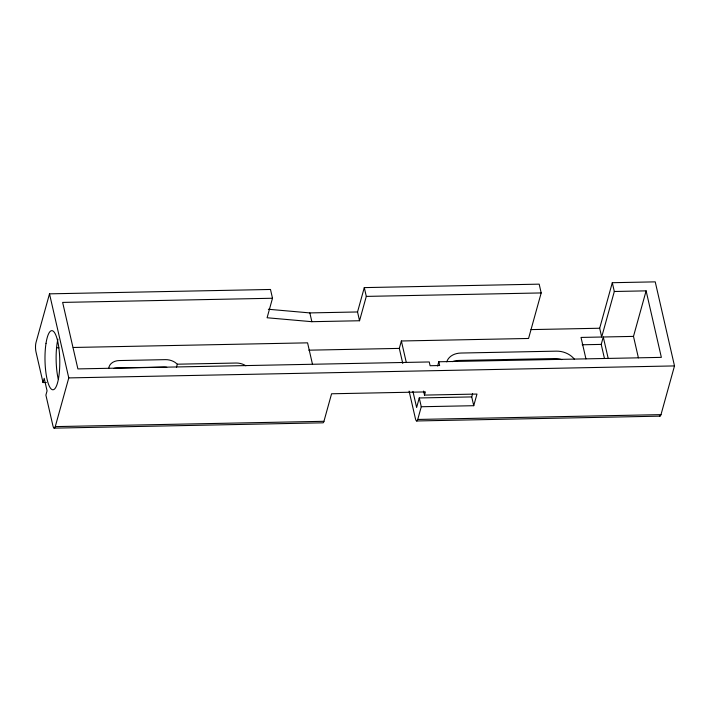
<?xml version="1.0" encoding="UTF-8"?>
<svg xmlns="http://www.w3.org/2000/svg" width="710" height="710" viewBox="0 0 710 710"><rect width="100%" height="100%" fill="white"/><g stroke="black" fill="none" stroke-linecap="round" stroke-linejoin="round"><path stroke-width="1.06" d="M402.774 363.502L399.313 348.397L401.372 340.986L528.559 338.466L541.189 292.937L539.174 284.151L364.292 287.612L366.298 296.398L359.544 320.751L311.85 321.692L267.093 317.76L272.498 298.253L270.492 289.467L49.505 293.842L35.997 342.548A6.567 1.642 88.9 0 0 35.97 351.805L43.017 382.539L46.301 382.477M43.017 382.539L44.189 378.306L47.064 390.855L45.893 395.088L52.939 425.831A6.567 1.642 88.9 0 0 55.265 426.612L323.946 421.305L331.579 393.775L425.379 391.92L424.5 395.097L476.969 394.059L473.739 405.703L421.27 406.741L417.746 419.45A6.567 1.642 88.9 0 1 415.421 418.66L409.102 391.103M55.265 426.612L68.772 377.906L49.505 293.842M176.435 367.372L177.314 364.195L175.121 362.402A13.135 9.762 15.5 0 0 165.448 359.642L119.351 360.556A13.135 9.762 15.5 0 0 108.763 368.233M359.544 320.751L357.538 311.965L364.292 287.612M472.603 393.739L471.724 396.917L419.255 397.955L416.619 407.487L412.927 391.396M437.608 366.005L438.78 361.772L661.356 357.37L646.118 290.86L614.319 291.49L601.689 337.019L581.02 337.427L585.936 358.878M601.689 337.019L599.675 328.242L612.304 282.704L655.232 281.861L674.5 365.925L660.992 414.631A6.567 1.642 88.9 0 1 659.404 415.794M604.441 358.426L601.228 344.403L603.278 336.993L633.489 336.389L646.118 290.86M272.498 298.253L62.64 302.407L77.887 368.907L429.239 361.958L430.1 365.721L439.641 365.535L438.78 361.772M366.298 296.398L541.189 292.937M268.353 309.258L309.844 312.915L357.538 311.965M530.973 329.6L599.675 328.242M56.649 347.802L58.859 347.758M73.228 347.474L307.572 342.841L312.489 364.292M308.823 350.181L399.313 348.397M582.147 344.776L601.228 344.403M177.314 364.195L236.181 363.032A13.135 9.762 15.5 0 1 245.846 365.792M68.772 377.906L674.5 365.925M417.746 419.45L660.992 414.631M54.093 428.139L322.784 422.823A6.567 1.642 88.9 0 0 323.946 421.305M416.584 420.968L659.821 416.158M633.489 336.389L638.405 357.849M612.304 282.704L614.319 291.49M603.278 336.993L608.195 358.443M471.724 396.917L473.739 405.703M423.577 391.077L424.5 395.097M419.255 397.955L421.27 406.741M401.372 340.986L406.289 362.437M309.844 312.915L311.85 321.692M58.229 379.069A29.554 7.375 88.9 0 1 57.892 339.167M446.785 361.878A18.061 13.428 15.5 0 1 460.985 353.039L556.383 351.148A18.061 13.428 15.5 0 1 574.488 359.358M452.483 361.63A18.061 13.428 15.5 0 1 458.935 360.449L554.324 358.568A18.061 13.428 15.5 0 1 561.716 359.615M166.77 367.327A13.135 9.762 15.5 0 0 163.398 367.052L117.292 367.966A13.135 9.762 15.5 0 0 114.079 368.375M46.017 343.347A29.554 7.375 88.9 0 0 52.309 389.675A29.554 7.375 88.9 0 0 58.832 347.66A29.554 7.375 88.9 0 0 46.017 343.347"/></g></svg>
